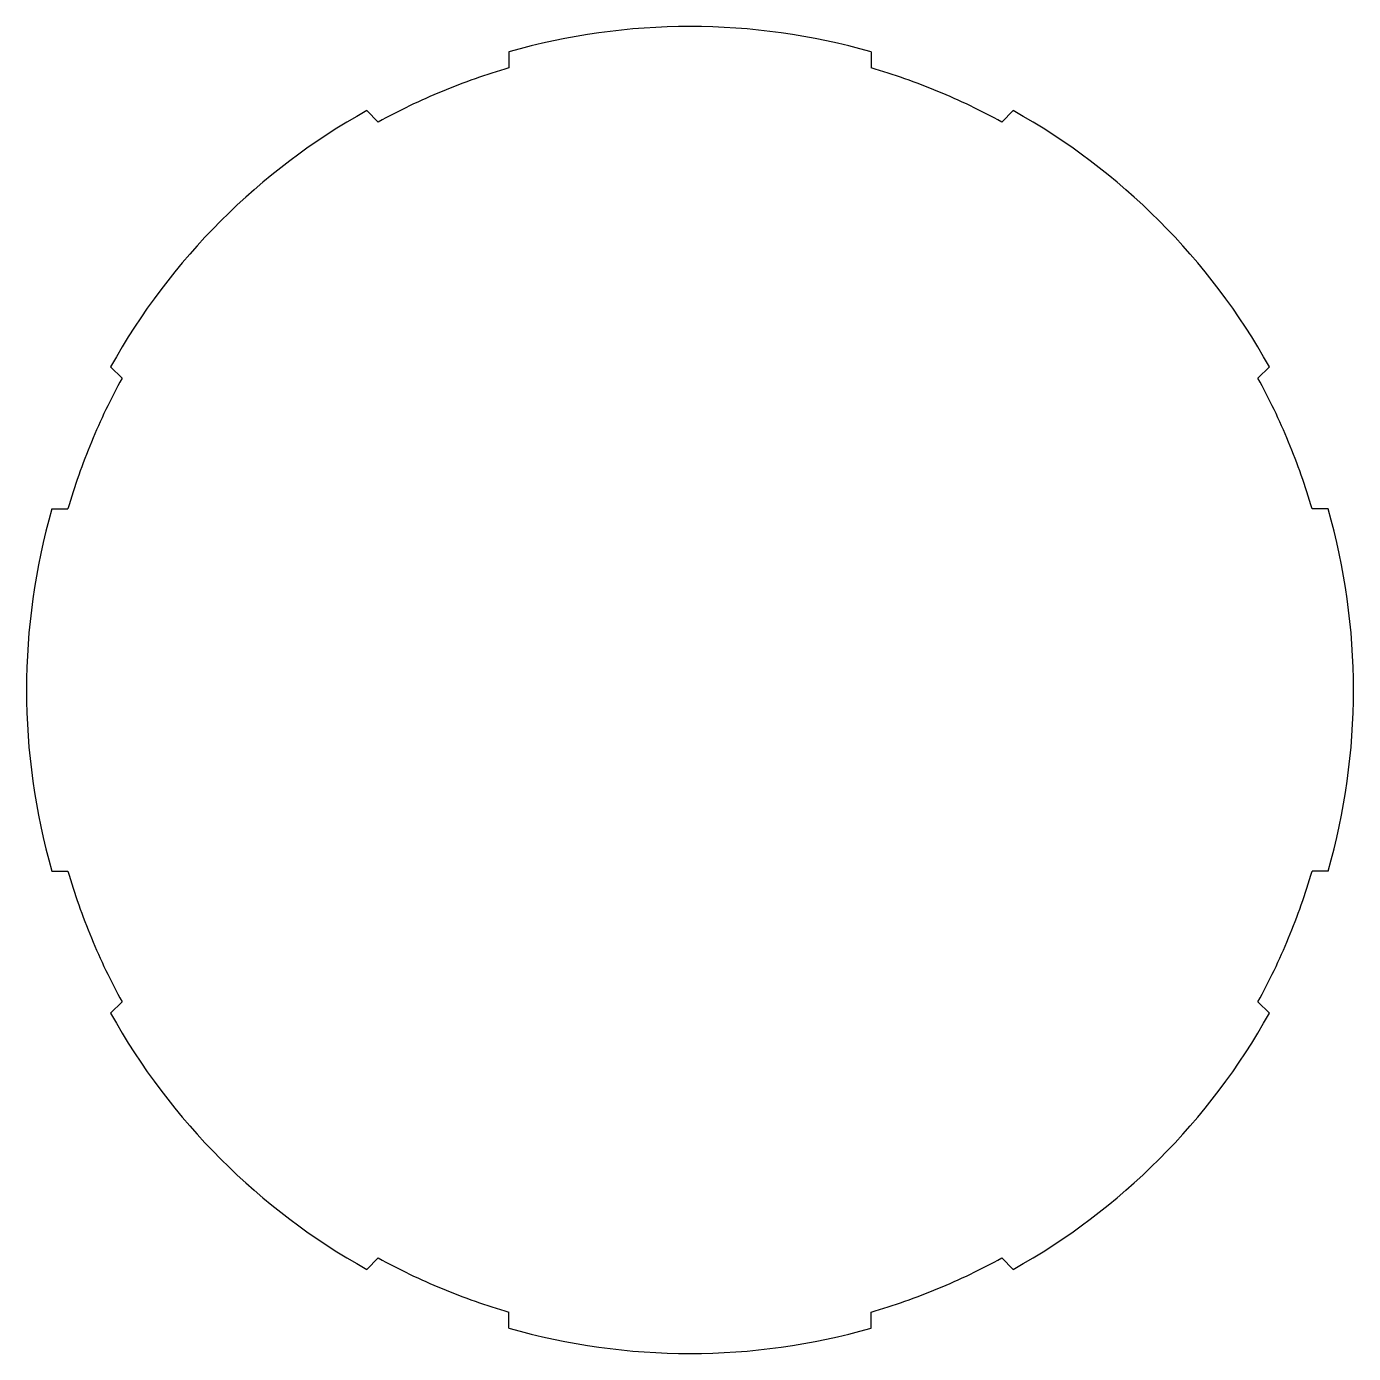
# Model space of a CAD drawing. Extents: x -0.256 to 0.256, y -0.256 to 0.256.
import ezdxf

# ---------------------------------------------------------------- set-up
doc = ezdxf.new("R2010")
doc.units = 0
doc.header["$MEASUREMENT"] = 0
doc.layers.add('LAYER2', color=1, linetype='CONTINUOUS')

msp = doc.modelspace()

# ---------------------------------------------------------------- linework, layer by layer
at = {"layer": 'LAYER2'}
for p, q in [((-0.0700000000000001, 0.2467635507930616), (-0.0700000000000011, 0.2405207891222708)), ((0.0700000000000002, 0.2467635507930616), (0.0700000000000012, 0.2405207891222708)), ((-0.1249907054323865, 0.2239856547985034), (-0.1205764063216381, 0.2195713556877564)), ((0.1249907054323865, 0.2239856547985034), (0.1205764063216381, 0.2195713556877564)), ((-0.2239856547985034, 0.1249907054323865), (-0.2195713556877564, 0.1205764063216381)), ((0.2239856547985034, 0.1249907054323865), (0.2195713556877564, 0.1205764063216381)), ((-0.2467635507930616, 0.0700000000000002), (-0.2405207891222708, 0.0700000000000012)), ((0.2467635507930616, 0.0700000000000002), (0.2405207891222708, 0.0700000000000012)), ((-0.2467635507930616, -0.0700000000000001), (-0.2405207891222708, -0.0700000000000011)), ((0.2467635507930616, -0.0700000000000002), (0.2405207891222708, -0.0700000000000012)), ((-0.2239856547985034, -0.1249907054323865), (-0.2195713556877564, -0.120576406321638)), ((0.2239856547985034, -0.1249907054323865), (0.2195713556877564, -0.1205764063216381)), ((-0.1249907054323866, -0.2239856547985034), (-0.1205764063216381, -0.2195713556877564)), ((0.1249907054323865, -0.2239856547985034), (0.1205764063216381, -0.2195713556877564)), ((-0.0700000000000001, -0.2467635507930616), (-0.0700000000000011, -0.2405207891222708)), ((0.0700000000000002, -0.2467635507930616), (0.0700000000000012, -0.2405207891222708))]:
    msp.add_line(p, q, dxfattribs=at)
for centre, radius, start, end in [((1e-16, -8e-16), 0.2565000000000007, 74.1628260988163, 105.8371739011838), ((1.4e-15, -3.5e-15), 0.2505000000000037, 106.2268517114494, 112.5), ((-1.4e-15, -3.5e-15), 0.2505000000000037, 67.49999999999991, 73.77314828855052), ((1.4e-15, -3.5e-15), 0.2505000000000038, 112.4999999999999, 118.7731482885505), ((-1.4e-15, -3.5e-15), 0.2505000000000037, 61.22685171144941, 67.49999999999996), ((7e-16, -5e-16), 0.2565000000000007, 119.1628260988163, 150.8371739011837), ((-5e-16, -7e-16), 0.2565000000000007, 29.16282609881631, 60.83717390118377), ((3.5e-15, -1.4e-15), 0.2505000000000038, 151.2268517114494, 157.5), ((-3.5e-15, -1.4e-15), 0.2505000000000037, 22.49999999999991, 28.77314828855051), ((3.5e-15, -1.4e-15), 0.2505000000000037, 157.4999999999999, 163.7731482885505), ((-3.5e-15, -1.4e-15), 0.2505000000000037, 16.22685171144942, 22.49999999999996), ((8e-16, 1e-16), 0.2565000000000007, 164.1628260988163, 195.8371739011837), ((-8e-16, -1e-16), 0.2565000000000007, 344.1628260988163, 15.83717390118377), ((3.5e-15, 1.4e-15), 0.2505000000000037, 196.2268517114494, 202.4999999999999), ((-3.5e-15, 1.4e-15), 0.2505000000000037, 337.4999999999999, 343.7731482885505), ((3.5e-15, 1.4e-15), 0.2505000000000037, 202.4999999999999, 208.7731482885505), ((-3.5e-15, 1.4e-15), 0.2505000000000037, 331.2268517114495, 337.4999999999999), ((5e-16, 7e-16), 0.2565000000000007, 209.1628260988162, 240.8371739011837), ((-7e-16, 5e-16), 0.2565000000000007, 299.1628260988163, 330.8371739011837), ((1.4e-15, 3.5e-15), 0.2505000000000037, 241.2268517114493, 247.5), ((-1.4e-15, 3.5e-15), 0.2505000000000037, 292.4999999999999, 298.7731482885505), ((1.4e-15, 3.5e-15), 0.2505000000000037, 247.4999999999999, 253.7731482885505), ((-1.4e-15, 3.5e-15), 0.2505000000000037, 286.2268517114495, 292.4999999999999), ((-1e-16, 8e-16), 0.2565000000000007, 254.1628260988163, 285.8371739011837)]:
    msp.add_arc(centre, radius, start, end, dxfattribs=at)

doc.saveas('drawing.dxf')
